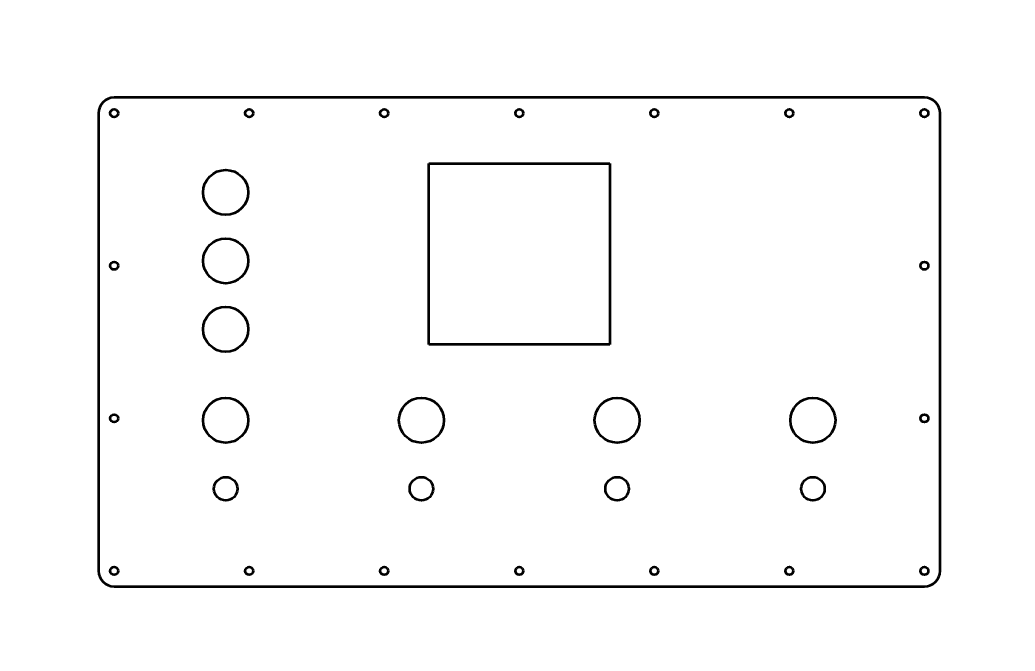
# Paper-space layout 'Sheet1' of a CAD drawing. Header units: millimetres. Extents: x 40 to 364, y 26 to 231.
# The model-space entities are those that its viewports show. They can reach past a viewport. Long polylines and large blocks are cut down to what shows.
import ezdxf

# ---------------------------------------------------------------- set-up
doc = ezdxf.new("R2010")
doc.units = ezdxf.units.MM
doc.layers.add('Графика', color=7, linetype='Continuous', lineweight=53)
doc.layers.get('0').off()

msp = doc.modelspace()

# ---------------------------------------------------------------- linework, layer by layer
at = {"layer": 'Графика'}
for p, q in [((469.96, 300.09), (55.96, 300.09)), ((47.96, 292.09), (47.96, 58.09)), ((477.96, 58.09), (477.96, 292.09)), ((216.71, 266.34), (309.21, 266.34)), ((216.71, 173.84), (216.71, 266.34)), ((309.21, 266.34), (309.21, 173.84)), ((309.21, 173.84), (216.71, 173.84)), ((55.96, 50.09), (469.96, 50.09))]:
    msp.add_line(p, q, dxfattribs=at)
for centre, radius in [((55.96, 292.09), 2), ((124.96, 292.09), 2), ((193.96, 292.09), 2), ((262.96, 292.09), 2), ((331.96, 292.09), 2), ((400.96, 292.09), 2), ((469.96, 292.09), 2), ((112.96, 251.59), 11.5), ((112.96, 216.59), 11.5), ((55.96, 214.09), 2), ((469.96, 214.09), 2), ((112.96, 181.59), 11.5), ((112.96, 135.09), 11.5), ((212.96, 135.09), 11.5), ((312.96, 135.09), 11.5), ((412.96, 135.09), 11.5), ((55.96, 136.09), 2), ((469.96, 136.09), 2), ((112.96, 100.09), 6), ((212.96, 100.09), 6), ((312.96, 100.09), 6), ((412.96, 100.09), 6), ((55.96, 58.09), 2), ((124.96, 58.09), 2), ((193.96, 58.09), 2), ((262.96, 58.09), 2), ((331.96, 58.09), 2), ((400.96, 58.09), 2), ((469.96, 58.09), 2)]:
    msp.add_circle(centre, radius, dxfattribs=at)
for centre, start, end in [((55.96, 292.09), 90, 180), ((469.96, 292.09), 0, 90), ((55.96, 58.09), 180, 270), ((469.96, 58.09), 270, 0)]:
    msp.add_arc(centre, 8, start, end, dxfattribs=at)

psp = doc.layouts.new('Sheet1')

# ---------------------------------------------------------------- viewports
at = {"layer": '0'}
psp.add_viewport(center=(202.5, 128.5), size=(324, 205.6), view_center_point=(262.05, 178.43), view_height=322.6743, dxfattribs=at)

doc.saveas('drawing.dxf')
